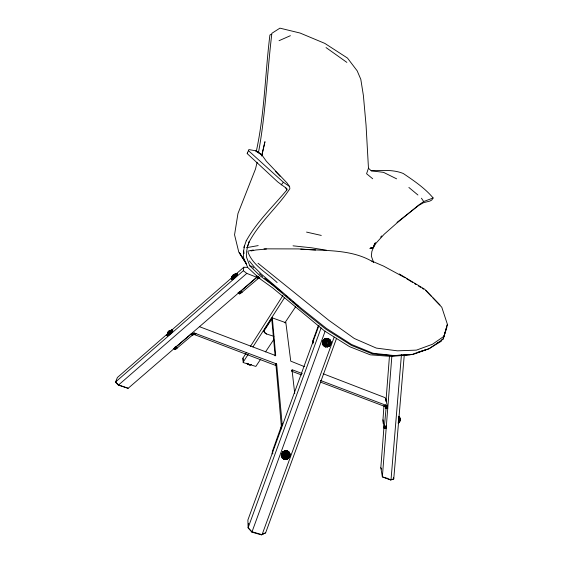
<?xml version="1.0" encoding="UTF-8"?>
<svg xmlns="http://www.w3.org/2000/svg" width="563" height="563" viewBox="0 0 563 563"><rect width="100%" height="100%" fill="white"/><g stroke="black" fill="none" stroke-linecap="round" stroke-linejoin="round"><path stroke-width="0.84" d="M399.019 419.407L399.631 419.435L399.843 417.964L399.843 420.983L399.061 420.568L399.66 420.195L399.843 417.964L398.836 416.93C400.49 417.894 400.42 420.427 399.343 421.786L398.984 418.042L399.343 417.148L399.019 419.407L399.843 420.983L399.181 421.441L399.737 420.758L399.505 417.486L399.948 418.182L399.04 419.526L398.625 422.405L398.421 421.969M399.843 420.983L399.843 417.964M246.341 240.471L243.941 247.431L244.553 245.996L243.512 251.351L243.61 257.903L247.748 267.509L259.36 278.347L272.696 287.925L324.562 330.967L349.588 346.674L370.313 354.831L391.109 356.407L409.843 354.859L411.511 354.324M282.281 457.965L284.259 459.331L281.472 456.171L281.528 453.715L282.809 451.786L284.843 450.696L287.074 450.752L288.91 451.927L290.001 454.095L289.804 456.354L288.523 458.289L286.49 459.38L284.259 459.331C278.903 455.594 285.342 461.569 288.523 458.289L290.001 454.095L288.91 451.927L287.074 450.752M287.686 456.023L287.953 457.642L288.974 456.1L289.129 454.306L288.376 452.722L286.912 451.786L285.131 451.744L283.513 452.61L282.492 454.151L282.337 455.953L283.09 457.536L284.554 458.472L286.335 458.507L287.953 457.642L288.573 454.714L287.982 453.468L286.834 452.736L285.434 452.701L284.167 453.384L283.358 454.594L283.238 456.009L283.829 457.255L284.984 457.986L286.384 458.015L288.974 456.1L288.573 454.714L285.722 453.792L284.371 455.024L284.294 455.946L285.427 457.233L287.165 456.811L287.77 455.101L286.63 453.813L285.722 453.792L284.371 455.024L284.681 456.755L286.335 457.255L287.686 456.023L288.453 456.129L287.77 455.101L289.129 454.306L287.982 453.468L286.63 453.813L286.912 451.786L285.434 452.701L284.892 454.235L283.513 452.61L283.358 454.594L284.294 455.946L282.337 455.953L283.829 457.255L285.427 457.233L284.554 458.472L286.384 458.015L287.165 456.811L287.651 457.339L286.335 458.507L285.131 451.744L284.167 453.384L284.371 455.024L287.686 456.023L287.383 454.292L288.376 452.722L286.834 452.736L285.722 453.792M276.095 363.663L275.427 365.063L276.679 364.177L276.011 365.577L194.249 334.535L192.314 335.203L175.712 349.278L174.467 348.138L191.068 334.049L194.214 332.965L276.489 363.902L276.011 365.577L281.324 426.212L272.408 451.308L272.154 453.905M385.289 425.994L385.592 427.563L386.127 427.767L384.212 428.225L384.684 426.219L386.331 426.247L385.852 428.253L384.212 428.225L382.974 419.808L383.994 405.473M398.984 418.042L400.026 418.752L399.343 421.786L399.948 420.8L398.829 422.053L400.054 419.512L399.04 419.526M404.262 355.084L393.748 478.951L390.56 479.943L382.354 476.847L380.82 467.733L384.065 425.86M385.416 408.414L385.683 404.924M385.951 401.433L389.462 356.069M391.855 356.168L382.354 476.847L391.018 479.824L401.454 354.556M398.534 418.288L398.315 422.707L398.9 422.722L398.907 416.289L399.09 421.398L398.639 423.165L398.055 423.151M281.472 456.171C285.089 443.384 280.121 462.505 281.528 453.715C282.661 452.363 284.632 449.809 287.214 450.935L289.051 452.117L289.854 453.912L289.656 456.171L288.376 458.099L286.349 459.183L284.118 459.141M325.78 344.092L324.33 343.381L323.556 341.621L328.736 343.458L328.665 344.859L327.321 346.111L327.406 344.647L326.04 345.422L324.14 345.028L327.11 342.902L326.16 339.299L325.252 340.784L325.998 341.579L326.498 340.143L327.905 339.405L327.701 341.213L328.996 341.002L330.073 341.994L328.813 342.543L329.454 343.676L328.912 345.302L328.222 344.232L327.413 345.499L325.576 346.013L326.512 344.598L324.914 344.647L323.401 343.423L325.4 343.268L324.457 341.966L325.252 340.784L326.498 340.143L327.87 340.228L328.996 341.002L329.58 342.262L329.454 343.676L328.665 344.859L327.413 345.499L326.04 345.422L324.914 344.647L324.33 343.381L324.57 340.115L325.252 340.784L325.78 344.092L327.406 344.647L328.736 343.458L328.44 341.72L326.807 341.164L325.477 342.346L325.78 344.092L327.406 344.647L328.736 343.458L329.918 343.796L330.073 341.994L329.341 340.39L327.905 339.405L326.16 339.299L324.57 340.115L323.556 341.621L323.401 343.423L324.14 345.028L325.576 346.013L327.321 346.111L328.912 345.302L329.918 343.796M232.575 277.052L117.386 377.52L115.598 381.974L115.922 382.657L118.378 385.148L128.153 388.294L256.7 277.249L256.855 275.518M272.598 453.56L272.408 451.308L272.809 453.75M312.965 343.789L312.514 343.529L312.768 340.939L318.355 325.646M313.049 342.923L313.218 341.192L312.768 340.939M275.145 355.95L271.788 319.341L272.323 317.891L285.856 322.719L290.74 361.136L304.393 366.619M128.153 388.294L118.448 384.853L115.598 381.974L243.357 270.712L243.828 267.235L247.537 267.376M260.022 277.995L258.023 278.699L240.514 293.541L239.395 293.921L239.317 291.859M273.942 336.35L266.524 333.986L264.913 333.057L264.11 331.776L264.343 330.495L271.239 319.805L271.422 318.651L264.997 328.637M232.111 276.799L232.04 278.734L235.06 276.454L236.171 274.153C233.821 273.717 231.386 276.046 231.843 278.418L233.293 274.948L236.171 274.153L234.342 274.526L233.673 275.539L235.06 276.454L231.942 277.714L232.04 278.734L232.237 276.123L233.293 274.948L234.314 275.293L235.418 274.455L235.186 274.111L233.856 274.519L232.252 277.573L232.702 275.532L233.159 276.433L234.595 274.35L231.787 277.468L232.793 278.439L232.026 276.553L231.942 277.714L232.237 276.123L235.341 274.35L236.376 274.455L233.673 275.539M266.524 333.986L264.11 331.776L264.3 330.629M264.343 330.495L264.54 329.348L264.11 331.776M247.46 246.96L246.981 247.826L249.31 241.428L247.46 246.96L246.622 251.612L246.573 257.326L249.775 265.792L260.127 275.863L273.048 285.392L301.409 309.664L325.857 329.186L351.425 345.401L372.446 353.909L393.389 355.732L410.441 354.423M233.293 274.948L233.075 276.13L233.898 277.601L232.533 277.475L232.512 276.56L234.243 274.364L235.186 274.111L235.024 275.011L233.399 276.82L232.125 276.707L232.237 276.123M258.523 152.249C265.842 112.973 267.073 72.901 271.88 33.287L279.931 28.15L300.072 33.041L324.809 43.386L347.462 58.052L357.174 70.832L360.806 79.327L363.388 95.52L366.056 125.176L368.469 168.231L366.576 173.735L372.699 178.767M167.668 332.93L167.577 334.908L170.371 332.817L171.743 330.319C169.294 329.918 166.775 332.459 167.577 334.908L167.894 332.254L171.743 330.319L168.956 332.409L167.507 334.499L167.894 332.254L168.21 334.704L167.422 333.592L168.372 331.656L168.956 332.409L169.477 330.692L171.103 330.53L169.801 330.587L167.633 332.719L167.478 333.915L168.78 333.148L170.807 330.629L169.836 330.791L167.668 332.93L169.801 330.587L171.821 330.727L169.097 331.86L170.371 332.817L167.992 332.824L167.978 333.753L169.231 333.943L168.513 332.43L168.956 331.086L170.089 331.297L170.251 330.474L167.823 332.874L168.013 333.585L168.956 331.086M256.186 151.848C264.659 113.487 265.089 73.936 269.909 35.026L271.331 34.244M118.378 385.148L246.798 273.4L256.7 277.249M261.739 156.078L264.962 141.679L261.746 155.367M257.101 162.285L255.511 168.977L237.952 213.567L234.553 234.806L238.803 252.175L246.693 264.223L239.43 252.703L245.559 262.604M399.66 420.195L399.843 419.47M246.277 240.781C256.904 221.653 273.02 206.565 286.919 189.914L286.898 188.682L277.7 181.898L247.213 153.608L248.839 149.561L255.792 150.828L261.915 155.029L266.426 161.335L287.003 182.933L289.586 186.536L289.854 188.711C277.58 207.283 259.81 221.921 249.24 241.78M271.943 318.011L271.239 319.805M399.09 417.676L398.576 419.541L399.16 419.548L398.505 421.384L399.09 421.398L398.315 422.707M249.353 260.95L254.582 267.369L261.373 274.104L300.902 308.031L326.413 328.384L351.509 344.457L372.988 353.247L393.854 355.542L412.911 354.514L429.273 348.638L443.144 339.039L447.402 324.337L441.779 307.222L432.947 297.975M177.218 348.187L175.973 347.047L175.712 349.278L174.769 349.51L175.248 346.773M447.402 324.337L443.144 339.039L446.881 327.272M272.358 453.208L272.766 451.822M312.514 343.529L313.218 341.192M247.213 153.608L247.593 152.496M319.01 325.301L247.889 519.987L248.1 527.784L251.907 532.148L261.338 534.85L265.637 532.83L336.611 338.18M321.107 327.926L248.1 527.784L251.886 531.718L262.076 534.681L334.162 337.138M325.154 331.114L251.907 532.148M271.422 318.651L271.788 319.341L272.323 317.891L275.701 355.591L199.365 326.639M441.955 339.595L441.364 341.192L428.753 348.835L412.975 354.021M232.442 277.665L232.906 276.419L235.735 273.935L236.685 273.555L237.382 274.378L234.278 278.326L231.942 279.748L231.252 278.917L232.906 276.419L235.735 273.935L237.129 273.991L237.382 274.378L233.835 277.89L231.499 279.311L232.885 279.375L231.252 278.917L232.906 276.419L233.342 276.848M373.565 262.309L371.348 256.172L371.854 251.499L375.092 243.188L375.753 243.49L384.149 234.271L396.802 223.124L418.527 205.171L423.693 201.54L433.137 197.972C424.938 188.133 413.84 180.674 403.284 173.503C393.15 169.336 381.897 170.512 371.214 170.793L368.469 168.231M168.274 333.599L170.188 330.945L172.257 329.728L172.707 330.136L170.99 333.268L167.478 335.9L166.944 334.964L168.766 332.346L171.462 329.988L172.806 330.643L169.111 334.274L167.035 335.485L168.274 335.647L166.944 334.964L168.766 332.346L169.21 332.754L168.421 333.739M399.505 421.504L400.026 420.258L399.343 417.148M195.305 334.739L195.931 333.296L194.249 334.535L192.511 333.226L193.2 334.696L191.068 334.049L192.314 335.203M399.667 419.526L398.984 420.997L400.026 420.258M271.894 319.608L272.499 318.32L271.788 319.341M236.946 273.942L236.439 274.997L236.875 275.434L232.442 278.938L234.278 278.326L233.835 277.89L235.742 276.876L235.299 276.44L236.946 273.942L236.685 273.555L236.179 274.371L235.735 273.935M275.814 365.303L276.489 363.902M281.359 425.339L282.119 423.805L276.679 364.177M171.905 330.397L172.257 329.728L171.736 331.382L172.179 331.79L167.823 335.231L169.562 334.682L169.111 334.274L170.99 333.268L170.54 332.86L172.707 330.136L171.905 330.397L171.462 329.988L169.533 332.156M233.68 276.229L234.356 274.983L234.792 275.42M384.564 406.366L385.289 405.029L386.647 405.867L387.724 408.562L386.063 408.534L385.402 406.88L384.564 406.366L320.488 382.115M291.43 370.827L292.422 369.849L302.282 373.586M384.212 428.225L386.063 408.534L387.499 407.105L385.81 398.829L384.965 397.605L323.183 373.769M373.368 247.706L370.025 248.396L373.368 247.706L375.753 243.49M373.691 245.658L375.394 242.723M260.69 359.159L255.841 366.422L243.413 362.628L242.927 358.152L246.221 352.994M250.451 346.358L282.9 295.505M243.033 362.354L248.22 354.275M252.935 346.928L284.533 297.693M265.532 351.889L273.766 339.531M284.906 322.817L295.568 306.828M433.137 197.972L431.765 200.034L429.9 201.068L423.524 202.701L418.844 205.347L397.014 222.399M326.807 341.164L328.44 341.72L329.341 340.39L327.87 340.228L325.477 342.346M281.197 184.896L283.386 182.271L289.586 186.536M234.243 274.364L232.125 276.707L235.967 275.3L234.138 274.955M380.616 237.143L381.77 235.904M292 369.8L294.738 393.53M286.335 457.255L284.984 457.986L283.09 457.536L287.383 454.292M234.56 275.321L243.828 267.235M386.331 426.247L384.48 427.746L386.127 427.767M239.395 293.921L238.156 292.725L240.908 291.148L256.791 277.475L258.29 276.616L259.444 277.538M444.087 336.202L432.461 344.267L416.444 350.123L397.422 350.833L376.316 348.089L354.324 338.504L328.792 320.298L258.009 263.231M436.93 343.374L438.422 342.494M247.27 363.937L247.129 363.487L250.289 364.986L251.612 364.423L249.325 364.937L246.728 363.255M284.984 450.886L282.95 451.969L287.214 450.935L290.001 454.095C290.283 456.734 288.249 458.676 286.49 459.38M261.338 534.85L265.637 532.83M329.834 339.707L330.931 341.818L329.475 345.964L327.3 346.885L329.292 345.865L330.558 343.979L330.931 341.818L328.208 338.56L326.019 338.433L324.014 339.454L322.747 341.347L322.55 343.606L323.479 345.626L322.381 343.507L322.578 341.248L323.845 339.362L325.843 338.342L328.208 338.56L330.009 339.799L330.931 341.818L330.734 344.07L329.475 345.964L327.476 346.984L325.111 346.766M279.044 40.691L290.388 35.687M236.179 274.371L237.129 273.991M387.499 407.105L385.922 407.64L386.647 405.867L385.402 406.88L385.289 405.029L320.361 380.433M370.644 247.854L372.108 247.368M417.338 352.445L426.501 349.489M390.56 479.943L393.748 478.951L393.46 477.424M285.455 322.824L285.856 322.719M387.02 478.219L386.471 478.339L387.407 478.269M328.208 338.56C324.802 338.272 321.783 340.2 322.55 343.606L325.287 346.864C328.658 347.04 331.34 345.203 330.755 341.727L330.009 339.799L328.032 338.469M248.339 251.021L253.315 249.972M251.035 250.95L255.827 249.993L266.433 249.05M247.044 247.586L258.185 245.588M168.513 332.43L171.321 331.642L169.583 331.262M263.998 248.846L298.453 248.916L315.632 250M300.755 249.113C325.168 251.056 351.516 248.853 373.353 262.105M293.027 245.827L311.754 247.819L326.575 250.254M239.085 293.386L240.514 293.541L240.908 291.148L242.146 292.352M371.214 170.793L383.558 172.362L396.612 178.837M398.9 422.722L398.386 422.609L398.639 423.165M306.553 232.097L321.276 235.425M249.775 265.792L251.886 266.369M238.156 292.725L240.514 293.541L239.275 292.345M291.74 371.235L301.599 374.965M174.65 348.842L175.712 349.278L173.524 348.377L174.769 349.51M284.371 455.024L282.492 454.151L283.238 456.009L284.681 456.755M371.756 261.049L383.572 266.102L405.086 277.763M328.44 341.72L329.58 342.262M326.019 338.433L324.014 339.454L322.381 343.507L323.479 345.626M399.258 273.949L424.72 289.241L439.928 304.921M406.57 278.678L412.51 282.344M414.734 283.717L416.219 284.632M418.45 286.004L420.674 287.376M422.159 288.291L423.643 289.206M255.792 150.828L261.915 155.029L258.206 152.109M326.04 47.573L346.864 62.387M399.66 418.689L399.068 418.26L399.631 419.435M243.357 270.712L246.798 273.4M261.331 275.413L262.661 276.503M264.652 278.136L281.993 292.507M277.13 282.577C267.207 272.956 252.477 265.469 247.847 251.619M408.879 187.458L417.922 195.002M283.386 182.271L248.529 150.722M286.025 295.906L287.369 297.039M289.382 298.742L290.726 299.875M292.739 301.578L294.752 303.274M296.096 304.407L298.108 306.11M259.55 273.731L260.739 274.85M247.129 363.487L249.325 364.937L250.852 364.683M258.023 278.699L256.791 277.475L258.945 278.164L258.29 276.616M425.874 290.585L431.174 296.131M275.391 171.314L280.008 176.24M252.618 266.658L253.681 268.002M421.427 198.211L423.693 201.54M285.378 187.254L286.919 189.914M380.82 467.733L381.566 469.092M242.927 358.152L243.413 362.628M385.592 427.563L385.852 428.253M385.81 398.829L386.021 400.265M243.723 251.084L244.046 253.54M382.974 419.808L383.213 423.608M248.473 523.562L248.55 526.152M194.214 332.965L194.249 334.535M282.119 423.805L281.113 428.985L280.74 428.52L281.718 427.043L281.106 427.331L282.119 423.805M231.773 277.855L231.942 279.748L231.252 278.917L231.696 279.347L232.209 278.284L231.773 277.855M167.584 333.817L167.478 335.9L166.944 334.964L167.394 335.379L168.027 334.225L167.584 333.817M325.287 346.864L323.31 345.527L325.287 346.864M282.422 458.155L281.331 455.981L282.422 458.155"/></g></svg>
